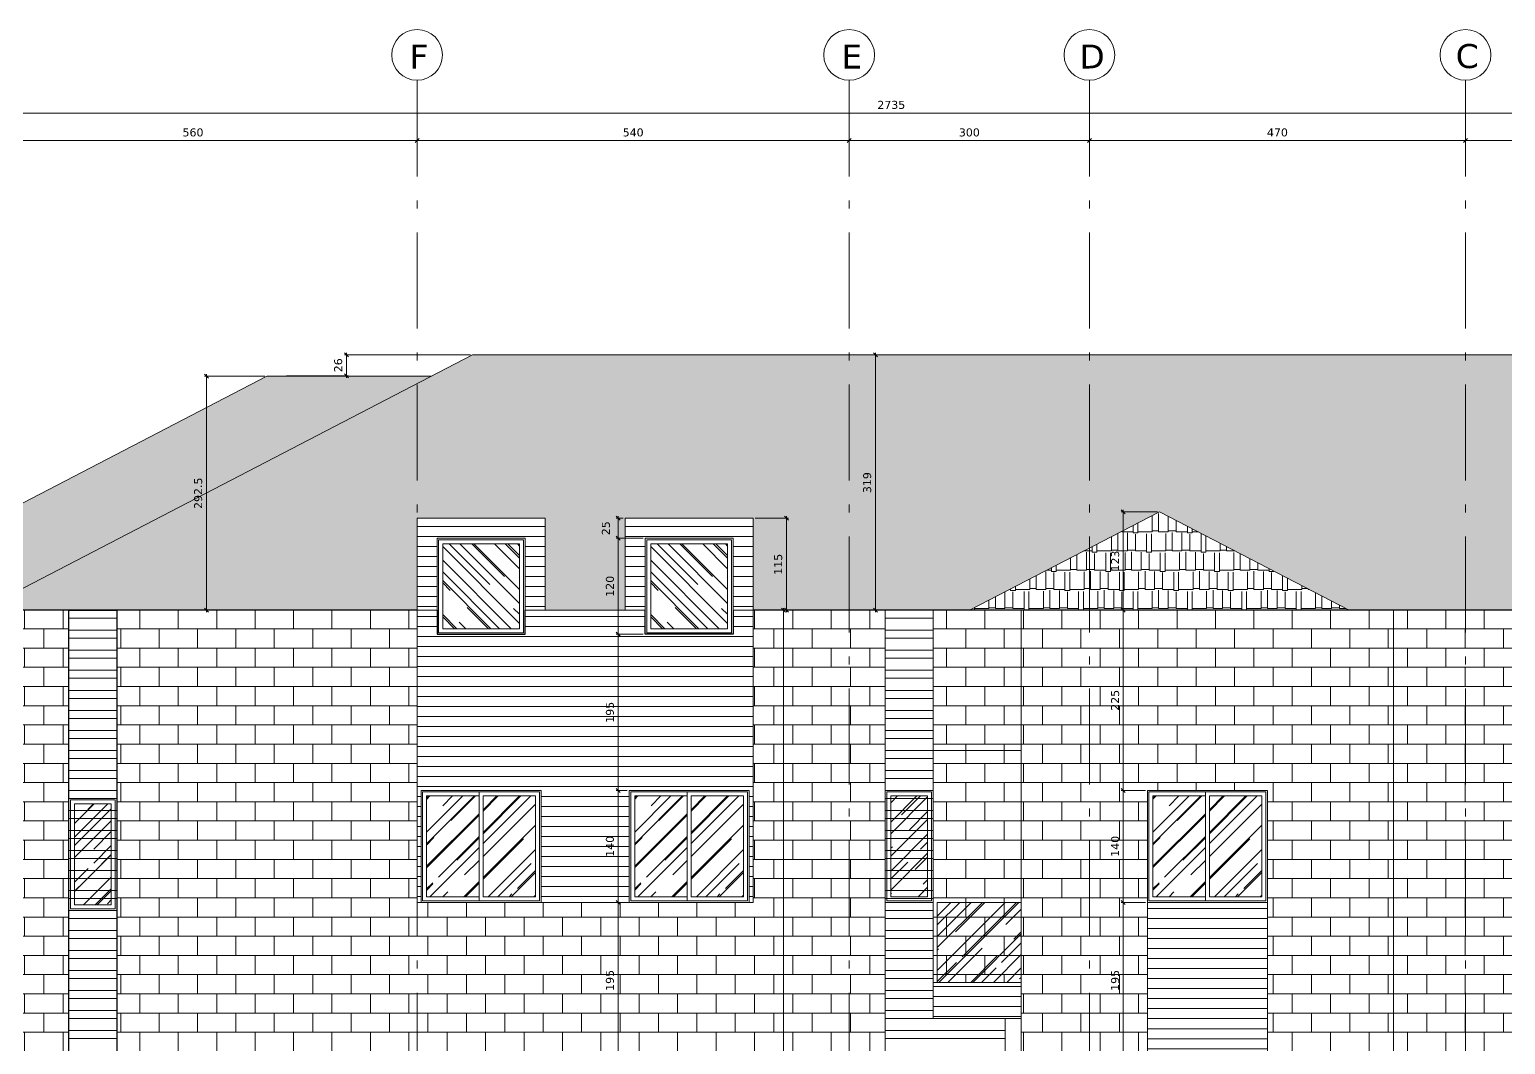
# Model space of a CAD drawing. Header units: inches. Extents: x -48 to 777, y -156 to 510.
# Drawn here: x 421.26 to 439.7, y 7.53 to 20.21 of the extents above; entities that cross this region are included whole.
import ezdxf

# ---------------------------------------------------------------- set-up
doc = ezdxf.new("R2010")
doc.units = ezdxf.units.IN
doc.header["$MEASUREMENT"] = 0
doc.linetypes.add('ACAD_ISO10W100', pattern=[18, 12, -3, 0, -3])
doc.layers.get('Defpoints').update_dxf_attribs({"lineweight": 5})
for name, color, linetype, lineweight in [('A-ANNOTATION', 34, 'Continuous', 5), ('A-AXIS ST', 251, 'ACAD_ISO10W100', 5), ('A-DIM', 9, 'Continuous', 5), ('A-WINDOWS', 4, 'Continuous', 20), ('C-STONE', 42, 'Continuous', 30), ('D-STONE', 52, 'Continuous', 20), ('D-WOOD', 32, 'Continuous', 20), ('H-GLASS', 111, 'Continuous', 5), ('H-WOOD', 26, 'Continuous', 5)]:
    doc.layers.add(name, color=color, linetype=linetype, lineweight=lineweight)
doc.layers.add('H-STONE', color=7, linetype='Continuous', lineweight=5, true_color=0xc8bd6a)
doc.layers.add('HH-DARK GREY', color=7, linetype='Continuous', lineweight=5, true_color=0x404040)
doc.styles.add('ROMAND', font='verdana.ttf')
doc.dimstyles.new('M-1.50', dxfattribs={"dimtxt": 0.1, "dimasz": 0.05, "dimexe": 0.025, "dimexo": 0.025, "dimgap": 0.05, "dimtad": 1, "dimlfac": 100, "dimrnd": 0.5, "dimzin": 9, "dimdsep": 46, "dimtxsty": 'ROMAND', "dimblk": 'OBLIQUE', "dimcen": 1, "dimdle": 0.025, "dimclrd": 256, "dimclre": 256, "dimclrt": 2, "dimadec": 0, "dimazin": 0, "dimtfac": 0.666667, "dimtmove": 2, "dimatfit": 3, "dimfxl": 0.04, "dimtolj": 1, "dimtzin": 5, "dimlwd": -1, "dimlwe": -1, "dimarcsym": 0})
pattern_1 = [(45, (-608.65046, 130.5771), (0.25455844, 0.67882251), [4.5, -0.6, 1.5, -0.3]), (45, (-608.4744, 130.9653), (-0.49426764, 0.07000357), [0.9, -0.099, 1.8, -0.225]), (45, (-608.7247, 130.86347), (0.960958116, 1.24521504), [2.4, -0.42, 1.2, -0.3])]
pattern_2 = [(45, (-606.05046, 130.5771), (0.25455844, 0.67882251), [4.5, -0.6, 1.5, -0.3]), (45, (-605.8744, 130.9653), (-0.49426764, 0.07000357), [0.9, -0.099, 1.8, -0.225]), (45, (-606.1247, 130.86347), (0.960958116, 1.24521504), [2.4, -0.42, 1.2, -0.3])]
pattern_3 = [(45, (-599.5746, 130.5771), (0.25455844, 0.67882251), [4.5, -0.6, 1.5, -0.3]), (45, (-599.39852, 130.9653), (-0.49426764, 0.07000357), [0.9, -0.099, 1.8, -0.225]), (45, (-599.64884, 130.86347), (0.960958116, 1.24521504), [2.4, -0.42, 1.2, -0.3])]
pattern_4 = [(0, (0, 96.73333), (0.51, 0.24), [0.12, -0.1, 0.14, -0.06, 0.18, -0.08]), (0, (0.12, 96.74333), (0.51, 0.24), [0.1, -0.38, 0.08, -0.12]), (0, (0.36, 96.71833), (0.51, 0.24), [0.06, -0.62]), (90, (0, 96.73333), (-0.17, 0.24), [0.23, -0.73]), (90, (0.12, 96.73333), (-0.17, 0.24), [0.225, -0.735]), (90, (0.22, 96.73333), (-0.17, 0.24), [0.21, -0.75]), (90, (0.36, 96.71833), (-0.17, 0.24), [0.23, -0.73]), (90, (0.42, 96.71833), (-0.17, 0.24), [0.23, -0.73]), (90, (0.6, 96.73333), (-0.17, 0.24), [0.22, -0.74])]

# ---------------------------------------------------------------- blocks, each defined once
blk = doc.blocks.new('_Oblique')
at = {"color": 0, "linetype": 'ByBlock', "lineweight": -2}
blk.add_line((-0.5, -0.5), (0.5, 0.5), dxfattribs=at)
blk = doc.blocks.new('*D697')
at = {"layer": 'A-DIM', "transparency": 16777216}
for p, q in [((426.771, 16.143), (425.196, 16.143)), ((425.221, 16.168), (425.221, 15.859)), ((424.471, 15.884), (425.246, 15.884))]:
    blk.add_line(p, q, dxfattribs=at)
at = {"layer": 'Defpoints', "color": 0, "transparency": 16777216}
for p in [(426.796, 16.143), (424.446, 15.884), (425.221, 15.884)]:
    blk.add_point(p, dxfattribs=at)
at = {"layer": 'A-DIM', "transparency": 16777216, "xscale": 0.05, "yscale": 0.05, "zscale": 0.05}
for p, rotation in [((425.221, 16.143), 90), ((425.221, 15.884), 270)]:
    blk.add_blockref('_Oblique', p, dxfattribs=dict(at, rotation=rotation))
at = {"layer": 'A-DIM', "color": 2, "transparency": 16777216, "insert": (425.119, 16.014), "char_height": 0.1, "attachment_point": 5, "rotation": 90, "style": 'ROMAND'}
blk.add_mtext('\\A1;26', dxfattribs=at)
blk = doc.blocks.new('*D705')
at = {"layer": 'A-DIM', "transparency": 16777216}
for p, q in [((424.203, 15.878), (423.446, 15.878)), ((423.471, 15.903), (423.471, 12.928)), ((424.033, 12.953), (423.446, 12.953))]:
    blk.add_line(p, q, dxfattribs=at)
at = {"layer": 'Defpoints', "color": 0, "transparency": 16777216}
for p in [(424.228, 15.878), (423.471, 12.953), (424.058, 12.953)]:
    blk.add_point(p, dxfattribs=at)
at = {"layer": 'A-DIM', "transparency": 16777216, "xscale": 0.05, "yscale": 0.05, "zscale": 0.05}
for p, rotation in [((423.471, 15.878), 90), ((423.471, 12.953), 270)]:
    blk.add_blockref('_Oblique', p, dxfattribs=dict(at, rotation=rotation))
at = {"layer": 'A-DIM', "color": 2, "transparency": 16777216, "insert": (423.369, 14.415), "char_height": 0.1, "attachment_point": 5, "rotation": 90, "style": 'ROMAND'}
blk.add_mtext('\\A1;292.5', dxfattribs=at)
blk = doc.blocks.new('*D706')
at = {"layer": 'A-DIM', "transparency": 16777216}
for p, q in [((431.236, 16.143), (431.856, 16.143)), ((431.831, 12.928), (431.831, 16.168)), ((431.236, 12.953), (431.856, 12.953))]:
    blk.add_line(p, q, dxfattribs=at)
at = {"layer": 'Defpoints', "color": 0, "transparency": 16777216}
for p in [(431.211, 16.143), (431.831, 16.143), (431.211, 12.953)]:
    blk.add_point(p, dxfattribs=at)
at = {"layer": 'A-DIM', "transparency": 16777216, "xscale": 0.05, "yscale": 0.05, "zscale": 0.05}
for p, rotation in [((431.831, 16.143), 90), ((431.831, 12.953), 270)]:
    blk.add_blockref('_Oblique', p, dxfattribs=dict(at, rotation=rotation))
at = {"layer": 'A-DIM', "color": 2, "transparency": 16777216, "insert": (431.729, 14.548), "char_height": 0.1, "attachment_point": 5, "rotation": 90, "style": 'ROMAND'}
blk.add_mtext('\\A1;319', dxfattribs=at)
blk = doc.blocks.new('*D707')
at = {"layer": 'A-DIM', "transparency": 16777216}
for p, q in [((430.329, 14.103), (430.744, 14.103)), ((430.719, 12.928), (430.719, 14.128)), ((430.329, 12.953), (430.744, 12.953))]:
    blk.add_line(p, q, dxfattribs=at)
at = {"layer": 'Defpoints', "color": 0, "transparency": 16777216}
for p in [(430.304, 14.103), (430.719, 14.103), (430.304, 12.953)]:
    blk.add_point(p, dxfattribs=at)
at = {"layer": 'A-DIM', "transparency": 16777216, "xscale": 0.05, "yscale": 0.05, "zscale": 0.05}
for p, rotation in [((430.719, 14.103), 90), ((430.719, 12.953), 270)]:
    blk.add_blockref('_Oblique', p, dxfattribs=dict(at, rotation=rotation))
at = {"layer": 'A-DIM', "color": 2, "transparency": 16777216, "insert": (430.617, 13.528), "char_height": 0.1, "attachment_point": 5, "rotation": 90, "style": 'ROMAND'}
blk.add_mtext('\\A1;115', dxfattribs=at)
blk = doc.blocks.new('*D708')
at = {"layer": 'A-DIM', "transparency": 16777216}
for p, q in [((430.329, 12.953), (430.708, 12.953)), ((430.683, 12.978), (430.683, 1.528)), ((430.279, 1.553), (430.708, 1.553))]:
    blk.add_line(p, q, dxfattribs=at)
at = {"layer": 'Defpoints', "color": 0, "transparency": 16777216}
for p in [(430.304, 12.953), (430.254, 1.553), (430.683, 1.553)]:
    blk.add_point(p, dxfattribs=at)
at = {"layer": 'A-DIM', "transparency": 16777216, "xscale": 0.05, "yscale": 0.05, "zscale": 0.05}
for p, rotation in [((430.683, 12.953), 90), ((430.683, 1.553), 270)]:
    blk.add_blockref('_Oblique', p, dxfattribs=dict(at, rotation=rotation))
at = {"layer": 'A-DIM', "color": 2, "transparency": 16777216, "insert": (430.581, 7.253), "char_height": 0.1, "attachment_point": 5, "rotation": 90, "style": 'ROMAND'}
blk.add_mtext('\\A1;1140', dxfattribs=at)
blk = doc.blocks.new('*D713')
at = {"layer": 'A-DIM', "transparency": 16777216}
for p, q in [((428.729, 9.303), (428.591, 9.303)), ((428.616, 7.327), (428.616, 9.328)), ((428.729, 7.352), (428.591, 7.352))]:
    blk.add_line(p, q, dxfattribs=at)
at = {"layer": 'Defpoints', "color": 0, "transparency": 16777216}
for p in [(428.616, 9.303), (428.754, 9.303), (428.754, 7.352)]:
    blk.add_point(p, dxfattribs=at)
at = {"layer": 'A-DIM', "transparency": 16777216, "xscale": 0.05, "yscale": 0.05, "zscale": 0.05}
for p, rotation in [((428.616, 9.303), 90), ((428.616, 7.352), 270)]:
    blk.add_blockref('_Oblique', p, dxfattribs=dict(at, rotation=rotation))
at = {"layer": 'A-DIM', "color": 2, "transparency": 16777216, "insert": (428.514, 8.328), "char_height": 0.1, "attachment_point": 5, "rotation": 90, "style": 'ROMAND'}
blk.add_mtext('\\A1;195', dxfattribs=at)
blk = doc.blocks.new('*D714')
at = {"layer": 'A-DIM', "transparency": 16777216}
for p, q in [((428.729, 10.702), (428.591, 10.702)), ((428.616, 9.278), (428.616, 10.727)), ((428.729, 9.303), (428.591, 9.303))]:
    blk.add_line(p, q, dxfattribs=at)
at = {"layer": 'Defpoints', "color": 0, "transparency": 16777216}
for p in [(428.616, 10.702), (428.754, 10.702), (428.754, 9.303)]:
    blk.add_point(p, dxfattribs=at)
at = {"layer": 'A-DIM', "transparency": 16777216, "xscale": 0.05, "yscale": 0.05, "zscale": 0.05}
for p, rotation in [((428.616, 10.702), 90), ((428.616, 9.303), 270)]:
    blk.add_blockref('_Oblique', p, dxfattribs=dict(at, rotation=rotation))
at = {"layer": 'A-DIM', "color": 2, "transparency": 16777216, "insert": (428.514, 10.003), "char_height": 0.1, "attachment_point": 5, "rotation": 90, "style": 'ROMAND'}
blk.add_mtext('\\A1;140', dxfattribs=at)
blk = doc.blocks.new('*D715')
at = {"layer": 'A-DIM', "transparency": 16777216}
for p, q in [((428.929, 12.653), (428.591, 12.653)), ((428.616, 10.677), (428.616, 12.678)), ((428.729, 10.702), (428.591, 10.702))]:
    blk.add_line(p, q, dxfattribs=at)
at = {"layer": 'Defpoints', "color": 0, "transparency": 16777216}
for p in [(428.616, 12.653), (428.954, 12.653), (428.754, 10.702)]:
    blk.add_point(p, dxfattribs=at)
at = {"layer": 'A-DIM', "transparency": 16777216, "xscale": 0.05, "yscale": 0.05, "zscale": 0.05}
for p, rotation in [((428.616, 12.653), 90), ((428.616, 10.702), 270)]:
    blk.add_blockref('_Oblique', p, dxfattribs=dict(at, rotation=rotation))
at = {"layer": 'A-DIM', "color": 2, "transparency": 16777216, "insert": (428.514, 11.678), "char_height": 0.1, "attachment_point": 5, "rotation": 90, "style": 'ROMAND'}
blk.add_mtext('\\A1;195', dxfattribs=at)
blk = doc.blocks.new('*D716')
at = {"layer": 'A-DIM', "transparency": 16777216}
for p, q in [((428.929, 13.853), (428.591, 13.853)), ((428.616, 12.628), (428.616, 13.878)), ((428.929, 12.653), (428.591, 12.653))]:
    blk.add_line(p, q, dxfattribs=at)
at = {"layer": 'Defpoints', "color": 0, "transparency": 16777216}
for p in [(428.616, 13.853), (428.954, 13.853), (428.954, 12.653)]:
    blk.add_point(p, dxfattribs=at)
at = {"layer": 'A-DIM', "transparency": 16777216, "xscale": 0.05, "yscale": 0.05, "zscale": 0.05}
for p, rotation in [((428.616, 13.853), 90), ((428.616, 12.653), 270)]:
    blk.add_blockref('_Oblique', p, dxfattribs=dict(at, rotation=rotation))
at = {"layer": 'A-DIM', "color": 2, "transparency": 16777216, "insert": (428.514, 13.253), "char_height": 0.1, "attachment_point": 5, "rotation": 90, "style": 'ROMAND'}
blk.add_mtext('\\A1;120', dxfattribs=at)
blk = doc.blocks.new('*D717')
at = {"layer": 'A-DIM', "transparency": 16777216}
for p, q in [((428.679, 14.103), (428.591, 14.103)), ((428.616, 13.828), (428.616, 14.128)), ((428.929, 13.853), (428.591, 13.853))]:
    blk.add_line(p, q, dxfattribs=at)
at = {"layer": 'Defpoints', "color": 0, "transparency": 16777216}
for p in [(428.616, 14.103), (428.704, 14.103), (428.954, 13.853)]:
    blk.add_point(p, dxfattribs=at)
at = {"layer": 'A-DIM', "transparency": 16777216, "xscale": 0.05, "yscale": 0.05, "zscale": 0.05}
for p, rotation in [((428.616, 14.103), 90), ((428.616, 13.853), 270)]:
    blk.add_blockref('_Oblique', p, dxfattribs=dict(at, rotation=rotation))
at = {"layer": 'A-DIM', "color": 2, "transparency": 16777216, "insert": (428.464, 13.978), "char_height": 0.1, "attachment_point": 5, "rotation": 90, "style": 'ROMAND'}
blk.add_mtext('\\A1;25', dxfattribs=at)
blk = doc.blocks.new('*D718')
at = {"layer": 'A-DIM', "transparency": 16777216}
for p, q in [((434.929, 14.208), (434.929, 12.928)), ((435.355, 14.183), (434.904, 14.183)), ((435.112, 12.953), (434.904, 12.953))]:
    blk.add_line(p, q, dxfattribs=at)
at = {"layer": 'Defpoints', "color": 0, "transparency": 16777216}
for p in [(435.38, 14.183), (434.929, 12.953), (435.137, 12.953)]:
    blk.add_point(p, dxfattribs=at)
at = {"layer": 'A-DIM', "transparency": 16777216, "xscale": 0.05, "yscale": 0.05, "zscale": 0.05}
for p, rotation in [((434.929, 14.183), 90), ((434.929, 12.953), 270)]:
    blk.add_blockref('_Oblique', p, dxfattribs=dict(at, rotation=rotation))
at = {"layer": 'A-DIM', "color": 2, "transparency": 16777216, "insert": (434.827, 13.568), "char_height": 0.1, "attachment_point": 5, "rotation": 90, "style": 'ROMAND'}
blk.add_mtext('\\A1;123', dxfattribs=at)
blk = doc.blocks.new('*D719')
at = {"layer": 'A-DIM', "transparency": 16777216}
for p, q in [((435.112, 12.953), (434.904, 12.953)), ((434.929, 12.978), (434.929, 10.677)), ((435.205, 10.702), (434.904, 10.702))]:
    blk.add_line(p, q, dxfattribs=at)
at = {"layer": 'Defpoints', "color": 0, "transparency": 16777216}
for p in [(435.137, 12.953), (434.929, 10.702), (435.23, 10.702)]:
    blk.add_point(p, dxfattribs=at)
at = {"layer": 'A-DIM', "transparency": 16777216, "xscale": 0.05, "yscale": 0.05, "zscale": 0.05}
for p, rotation in [((434.929, 12.953), 90), ((434.929, 10.702), 270)]:
    blk.add_blockref('_Oblique', p, dxfattribs=dict(at, rotation=rotation))
at = {"layer": 'A-DIM', "color": 2, "transparency": 16777216, "insert": (434.827, 11.828), "char_height": 0.1, "attachment_point": 5, "rotation": 90, "style": 'ROMAND'}
blk.add_mtext('\\A1;225', dxfattribs=at)
blk = doc.blocks.new('*D720')
at = {"layer": 'A-DIM', "transparency": 16777216}
for p, q in [((435.205, 10.702), (434.904, 10.702)), ((434.929, 10.727), (434.929, 9.278)), ((435.205, 9.303), (434.904, 9.303))]:
    blk.add_line(p, q, dxfattribs=at)
at = {"layer": 'Defpoints', "color": 0, "transparency": 16777216}
for p in [(435.23, 10.702), (434.929, 9.303), (435.23, 9.303)]:
    blk.add_point(p, dxfattribs=at)
at = {"layer": 'A-DIM', "transparency": 16777216, "xscale": 0.05, "yscale": 0.05, "zscale": 0.05}
for p, rotation in [((434.929, 10.702), 90), ((434.929, 9.303), 270)]:
    blk.add_blockref('_Oblique', p, dxfattribs=dict(at, rotation=rotation))
at = {"layer": 'A-DIM', "color": 2, "transparency": 16777216, "insert": (434.827, 10.003), "char_height": 0.1, "attachment_point": 5, "rotation": 90, "style": 'ROMAND'}
blk.add_mtext('\\A1;140', dxfattribs=at)
blk = doc.blocks.new('*D721')
at = {"layer": 'A-DIM', "transparency": 16777216}
for p, q in [((435.205, 9.303), (434.904, 9.303)), ((434.929, 9.328), (434.929, 7.327)), ((435.205, 7.352), (434.904, 7.352))]:
    blk.add_line(p, q, dxfattribs=at)
at = {"layer": 'Defpoints', "color": 0, "transparency": 16777216}
for p in [(435.23, 9.303), (434.929, 7.352), (435.23, 7.352)]:
    blk.add_point(p, dxfattribs=at)
at = {"layer": 'A-DIM', "transparency": 16777216, "xscale": 0.05, "yscale": 0.05, "zscale": 0.05}
for p, rotation in [((434.929, 9.303), 90), ((434.929, 7.352), 270)]:
    blk.add_blockref('_Oblique', p, dxfattribs=dict(at, rotation=rotation))
at = {"layer": 'A-DIM', "color": 2, "transparency": 16777216, "insert": (434.827, 8.328), "char_height": 0.1, "attachment_point": 5, "rotation": 90, "style": 'ROMAND'}
blk.add_mtext('\\A1;195', dxfattribs=at)
blk = doc.blocks.new('*D833')
at = {"layer": 'A-DIM', "transparency": 16777216}
for p, q in [((434.53, 18.821), (431.479, 18.821)), ((431.504, 18.441), (431.504, 18.846)), ((434.505, 18.441), (434.505, 18.846))]:
    blk.add_line(p, q, dxfattribs=at)
at = {"layer": 'Defpoints', "color": 0, "transparency": 16777216}
for p in [(431.504, 18.821), (431.504, 18.416), (434.505, 18.416)]:
    blk.add_point(p, dxfattribs=at)
at = {"layer": 'A-DIM', "transparency": 16777216, "xscale": 0.05, "yscale": 0.05, "zscale": 0.05, "rotation": 180}
blk.add_blockref('_Oblique', (431.504, 18.821), dxfattribs=at)
at = {"layer": 'A-DIM', "transparency": 16777216, "xscale": 0.05, "yscale": 0.05, "zscale": 0.05}
blk.add_blockref('_Oblique', (434.505, 18.821), dxfattribs=at)
at = {"layer": 'A-DIM', "color": 2, "transparency": 16777216, "insert": (433.005, 18.923), "char_height": 0.1, "attachment_point": 5, "style": 'ROMAND'}
blk.add_mtext('\\A1;300', dxfattribs=at)
blk = doc.blocks.new('*D835')
at = {"layer": 'A-DIM', "transparency": 16777216}
for p, q in [((418.354, 17.888), (418.354, 19.19)), ((445.705, 18.597), (445.705, 19.19)), ((418.329, 19.165), (445.73, 19.165))]:
    blk.add_line(p, q, dxfattribs=at)
at = {"layer": 'Defpoints', "color": 0, "transparency": 16777216}
for p in [(445.705, 19.165), (445.705, 18.572), (418.354, 17.863)]:
    blk.add_point(p, dxfattribs=at)
at = {"layer": 'A-DIM', "transparency": 16777216, "xscale": 0.05, "yscale": 0.05, "zscale": 0.05, "rotation": 180}
blk.add_blockref('_Oblique', (418.354, 19.165), dxfattribs=at)
at = {"layer": 'A-DIM', "transparency": 16777216, "xscale": 0.05, "yscale": 0.05, "zscale": 0.05}
blk.add_blockref('_Oblique', (445.705, 19.165), dxfattribs=at)
at = {"layer": 'A-DIM', "color": 2, "transparency": 16777216, "insert": (432.03, 19.267), "char_height": 0.1, "attachment_point": 5, "style": 'ROMAND'}
blk.add_mtext('\\A1;2735', dxfattribs=at)
blk = doc.blocks.new('*D831')
at = {"layer": 'A-DIM', "transparency": 16777216}
for p, q in [((442.63, 18.821), (439.18, 18.821)), ((439.205, 18.647), (439.205, 18.846)), ((442.605, 18.749), (442.605, 18.846))]:
    blk.add_line(p, q, dxfattribs=at)
at = {"layer": 'Defpoints', "color": 0, "transparency": 16777216}
for p in [(439.205, 18.821), (442.605, 18.724), (439.205, 18.622)]:
    blk.add_point(p, dxfattribs=at)
at = {"layer": 'A-DIM', "transparency": 16777216, "xscale": 0.05, "yscale": 0.05, "zscale": 0.05, "rotation": 180}
blk.add_blockref('_Oblique', (439.205, 18.821), dxfattribs=at)
at = {"layer": 'A-DIM', "transparency": 16777216, "xscale": 0.05, "yscale": 0.05, "zscale": 0.05}
blk.add_blockref('_Oblique', (442.605, 18.821), dxfattribs=at)
at = {"layer": 'A-DIM', "color": 2, "transparency": 16777216, "insert": (440.905, 18.923), "char_height": 0.1, "attachment_point": 5, "style": 'ROMAND'}
blk.add_mtext('\\A1;340', dxfattribs=at)
blk = doc.blocks.new('*D832')
at = {"layer": 'A-DIM', "transparency": 16777216}
for p, q in [((439.23, 18.821), (434.48, 18.821)), ((434.505, 18.441), (434.505, 18.846)), ((439.205, 18.647), (439.205, 18.846))]:
    blk.add_line(p, q, dxfattribs=at)
at = {"layer": 'Defpoints', "color": 0, "transparency": 16777216}
for p in [(434.505, 18.821), (439.205, 18.622), (434.505, 18.416)]:
    blk.add_point(p, dxfattribs=at)
at = {"layer": 'A-DIM', "transparency": 16777216, "xscale": 0.05, "yscale": 0.05, "zscale": 0.05, "rotation": 180}
blk.add_blockref('_Oblique', (434.505, 18.821), dxfattribs=at)
at = {"layer": 'A-DIM', "transparency": 16777216, "xscale": 0.05, "yscale": 0.05, "zscale": 0.05}
blk.add_blockref('_Oblique', (439.205, 18.821), dxfattribs=at)
at = {"layer": 'A-DIM', "color": 2, "transparency": 16777216, "insert": (436.855, 18.923), "char_height": 0.1, "attachment_point": 5, "style": 'ROMAND'}
blk.add_mtext('\\A1;470', dxfattribs=at)
blk = doc.blocks.new('*D834')
at = {"layer": 'A-DIM', "transparency": 16777216}
for p, q in [((431.529, 18.821), (426.079, 18.821)), ((426.104, 18.441), (426.104, 18.846)), ((431.504, 18.441), (431.504, 18.846))]:
    blk.add_line(p, q, dxfattribs=at)
at = {"layer": 'Defpoints', "color": 0, "transparency": 16777216}
for p in [(426.104, 18.821), (426.104, 18.416), (431.504, 18.416)]:
    blk.add_point(p, dxfattribs=at)
at = {"layer": 'A-DIM', "transparency": 16777216, "xscale": 0.05, "yscale": 0.05, "zscale": 0.05, "rotation": 180}
blk.add_blockref('_Oblique', (426.104, 18.821), dxfattribs=at)
at = {"layer": 'A-DIM', "transparency": 16777216, "xscale": 0.05, "yscale": 0.05, "zscale": 0.05}
blk.add_blockref('_Oblique', (431.504, 18.821), dxfattribs=at)
at = {"layer": 'A-DIM', "color": 2, "transparency": 16777216, "insert": (428.804, 18.923), "char_height": 0.1, "attachment_point": 5, "style": 'ROMAND'}
blk.add_mtext('\\A1;540', dxfattribs=at)
blk = doc.blocks.new('*D836')
at = {"layer": 'A-DIM', "transparency": 16777216}
for p, q in [((426.129, 18.821), (420.479, 18.821)), ((420.504, 18.441), (420.504, 18.846)), ((426.104, 18.441), (426.104, 18.846))]:
    blk.add_line(p, q, dxfattribs=at)
at = {"layer": 'Defpoints', "color": 0, "transparency": 16777216}
for p in [(420.504, 18.821), (420.504, 18.416), (426.104, 18.416)]:
    blk.add_point(p, dxfattribs=at)
at = {"layer": 'A-DIM', "transparency": 16777216, "xscale": 0.05, "yscale": 0.05, "zscale": 0.05, "rotation": 180}
blk.add_blockref('_Oblique', (420.504, 18.821), dxfattribs=at)
at = {"layer": 'A-DIM', "transparency": 16777216, "xscale": 0.05, "yscale": 0.05, "zscale": 0.05}
blk.add_blockref('_Oblique', (426.104, 18.821), dxfattribs=at)
at = {"layer": 'A-DIM', "color": 2, "transparency": 16777216, "insert": (423.304, 18.923), "char_height": 0.1, "attachment_point": 5, "style": 'ROMAND'}
blk.add_mtext('\\A1;560', dxfattribs=at)

msp = doc.modelspace()

# ---------------------------------------------------------------- hatches: boundary and pattern name
at = {"layer": 'H-GLASS'}
h = msp.add_hatch(dxfattribs=at)
h.set_pattern_fill('AR-RROOF', color=256, scale=0.3, angle=135)
h.set_pattern_definition([(135, (60.87898, -9e-14), (-0.6788225, 0.25455844), [4.5, -0.6, 1.5, -0.3]), (135, (60.4908, 0.17607), (-0.07000357, -0.49426764), [0.9, -0.099, 1.8, -0.225]), (135, (60.5926, -0.07425), (-1.24521504, 0.96095812), [2.4, -0.42, 1.2, -0.3])])
h.paths.add_polyline_path([(426.42382, 13.78252), (426.42382, 12.72252), (427.38383, 12.72252), (427.38383, 13.78252)])
h = msp.add_hatch(dxfattribs=at)
h.set_pattern_fill('AR-RROOF', color=256, scale=0.3, angle=135)
h.set_pattern_definition([(135, (63.47898, -9e-14), (-0.6788225, 0.25455844), [4.5, -0.6, 1.5, -0.3]), (135, (63.0908, 0.17607), (-0.07000357, -0.49426764), [0.9, -0.099, 1.8, -0.225]), (135, (63.1926, -0.07425), (-1.24521504, 0.96095812), [2.4, -0.42, 1.2, -0.3])])
h.paths.add_polyline_path([(429.02382, 13.78252), (429.02382, 12.72252), (429.98383, 12.72252), (429.98383, 13.78252)])
h = msp.add_hatch(dxfattribs=at)
h.set_pattern_fill('AR-RROOF', color=256, scale=0.3, angle=45)
h.paths.add_polyline_path([(421.82382, 9.27252), (422.28299, 9.27252), (422.28299, 10.53252), (421.82382, 10.53252)])
h = msp.add_hatch(dxfattribs=at)
h.set_pattern_fill('AR-RROOF', color=256, scale=0.3, angle=45)
h.set_pattern_definition(pattern_1)
h.paths.add_polyline_path([(426.87882, 9.37252), (426.87882, 10.63249), (426.22388, 10.63249), (426.22388, 9.37252)])
h = msp.add_hatch(dxfattribs=at)
h.set_pattern_fill('AR-RROOF', color=256, scale=0.3, angle=45)
h.set_pattern_definition(pattern_1)
h.paths.add_polyline_path([(427.58377, 10.63249), (426.92882, 10.63249), (426.92882, 9.37252), (427.58377, 9.37252)])
h = msp.add_hatch(dxfattribs=at)
h.set_pattern_fill('AR-RROOF', color=256, scale=0.3, angle=45)
h.set_pattern_definition(pattern_2)
h.paths.add_polyline_path([(429.47882, 9.37252), (429.47882, 10.63249), (428.82388, 10.63249), (428.82388, 9.37252)])
h = msp.add_hatch(dxfattribs=at)
h.set_pattern_fill('AR-RROOF', color=256, scale=0.3, angle=45)
h.set_pattern_definition(pattern_2)
h.paths.add_polyline_path([(430.18377, 10.63249), (429.52882, 10.63249), (429.52882, 9.37252), (430.18377, 9.37252)])
h = msp.add_hatch(dxfattribs=at)
h.set_pattern_fill('AR-RROOF', color=256, scale=0.3, angle=45)
h.paths.add_polyline_path([(432.02382, 10.63249), (432.48299, 10.63249), (432.48299, 9.37249), (432.02382, 9.37249)])
h = msp.add_hatch(dxfattribs=at)
h.set_pattern_fill('AR-RROOF', color=256, scale=0.3, angle=45)
h.set_pattern_definition(pattern_3)
h.paths.add_polyline_path([(435.95469, 9.37252), (435.95469, 10.63249), (435.29974, 10.63249), (435.29974, 9.37252)])
h = msp.add_hatch(dxfattribs=at)
h.set_pattern_fill('AR-RROOF', color=256, scale=0.3, angle=45)
h.set_pattern_definition(pattern_3)
h.paths.add_polyline_path([(436.65963, 10.63249), (436.00469, 10.63249), (436.00469, 9.37252), (436.65963, 9.37252)])
h = msp.add_hatch(dxfattribs=at)
h.set_pattern_fill('AR-RROOF', color=256, scale=0.3, angle=45)
h.set_pattern_definition([(45, (338.22055, 179.4893), (0.25455844, 0.6788225), [4.5, -0.6, 1.5, -0.3]), (45, (338.39662, 179.8775), (-0.4942676, 0.0700036), [0.9, -0.099, 1.8, -0.225]), (45, (338.1463, 179.7757), (0.96095812, 1.24521504), [2.4, -0.42, 1.2, -0.3])])
h.paths.add_polyline_path([(432.60382, 9.30249), (432.60382, 8.30252), (433.65382, 8.30252), (433.65382, 9.30249)])
at = {"layer": 'H-STONE'}
h = msp.add_hatch(dxfattribs=at)
h.set_pattern_fill('AR-B816', color=256, scale=0.03)
h.paths.add_polyline_path([(421.15299, 5.95252), (421.75382, 5.95252), (421.75382, 12.95252), (421.15299, 12.95252)])
h = msp.add_hatch(dxfattribs=at)
h.set_pattern_fill('AR-B816', color=256, scale=0.03)
h.paths.add_polyline_path([(431.95382, 12.95252), (430.30383, 12.95252), (430.30383, 9.30252), (427.65382, 9.30252), (427.65382, 9.30249), (426.15382, 9.30249), (426.10382, 9.30252), (426.10382, 12.95252), (422.35299, 12.95252), (422.35299, 5.95249), (426.15382, 5.95249), (426.15382, 7.35249), (427.65377, 7.35249), (427.65382, 7.35249), (427.65382, 5.95249), (428.75388, 5.95249), (428.75388, 7.35249), (430.25377, 7.35249), (430.25377, 5.95252), (430.25377, 1.55252), (433.65382, 1.55252), (433.65382, 4.50252), (431.95382, 4.50252), (431.95382, 5.95252), (431.95357, 7.35249)])
h.paths.add_polyline_path([(431.95382, 4.00252), (432.55299, 4.00252), (432.55299, 2.60252), (431.95382, 2.60252)], flags=16)
h.paths.add_polyline_path([(431.97382, 3.98252), (432.53299, 3.98252), (432.53299, 2.62252), (431.97382, 2.62252)], flags=0)
h.paths.add_polyline_path([(432.02382, 3.93252), (432.48299, 3.93252), (432.48299, 2.67252), (432.02382, 2.67252)], flags=0)
h = msp.add_hatch(dxfattribs=at)
h.set_pattern_fill('AR-B816', color=256, scale=0.03)
h.paths.add_polyline_path([(433.65382, 12.95252), (432.55299, 12.95252), (432.55299, 11.20253), (433.65382, 11.20253)], flags=17)
h = msp.add_hatch(dxfattribs=at)
h.set_pattern_fill('AR-B816', color=256, scale=0.03)
h.paths.add_polyline_path([(438.30555, 12.95252), (433.65382, 12.95252), (433.65382, 1.55252), (438.30555, 1.55252)])
h.paths.add_polyline_path([(436.72963, 10.70249), (436.72963, 9.30252), (436.72963, 7.35249), (436.72963, 5.95252), (436.72963, 4.00252), (436.72963, 2.60254), (435.22974, 2.60254), (435.22974, 4.00252), (435.22974, 5.95252), (435.22974, 7.35249), (435.22974, 9.30249), (435.22974, 10.70249)], flags=16)
h.paths.add_polyline_path([(436.70963, 10.68249), (436.70963, 9.32252), (435.95469, 9.32252), (435.24974, 9.32252), (435.24974, 10.68249), (435.95469, 10.68249)], flags=0)
h.paths.add_polyline_path([(436.70963, 10.68249), (436.70963, 9.32252), (435.24974, 9.32252), (435.24974, 10.68249)], flags=0)
h.paths.add_polyline_path([(436.65963, 10.63249), (436.65963, 9.37252), (436.00469, 9.37252), (436.00469, 10.63249)], flags=0)
h.paths.add_polyline_path([(436.70963, 7.33249), (436.70963, 5.97252), (435.95469, 5.97252), (435.24974, 5.97252), (435.24974, 7.33249), (435.95469, 7.33249)], flags=0)
h.paths.add_polyline_path([(436.70963, 7.33249), (436.70963, 5.97252), (435.24974, 5.97252), (435.24974, 7.33249)], flags=0)
h.paths.add_polyline_path([(436.65963, 7.28249), (436.65963, 6.02252), (436.00469, 6.02252), (436.00469, 7.28249)], flags=0)
h.paths.add_polyline_path([(436.70963, 3.98252), (436.70963, 2.62254), (435.95469, 2.62254), (435.24974, 2.62254), (435.24974, 3.98252), (435.95469, 3.98252)], flags=0)
h.paths.add_polyline_path([(436.70963, 3.98252), (436.70963, 2.62254), (435.24974, 2.62254), (435.24974, 3.98252)], flags=0)
h.paths.add_polyline_path([(436.65963, 3.93252), (436.65963, 2.67254), (436.00469, 2.67254), (436.00469, 3.93252)], flags=0)
h = msp.add_hatch(dxfattribs=at)
h.set_pattern_fill('AR-B816', color=256, scale=0.03)
h.paths.add_polyline_path([(443.9055, 7.85252), (443.80555, 7.85252), (443.80555, 7.85205), (439.98047, 7.85205), (439.98047, 7.95205), (439.98047, 12.95252), (438.30555, 12.95252), (438.30555, 1.55252), (445.40539, 1.55252), (445.40539, 1.60252), (443.9055, 1.60252), (443.9055, 4.00252), (445.40539, 4.00252), (445.40539, 5.03252), (445.40539, 5.05252), (443.9055, 5.05252)])
h.paths.add_polyline_path([(442.33047, 4.00252), (442.33047, 1.60254), (439.98047, 1.60254), (439.98047, 4.00252)], flags=16)
h.paths.add_polyline_path([(442.31047, 3.98252), (442.31047, 1.62254), (441.13047, 1.62254), (440.00047, 1.62254), (440.00047, 3.98252), (441.13047, 3.98252)], flags=0)
h.paths.add_polyline_path([(442.31047, 3.98252), (442.31047, 1.62254), (440.00047, 1.62254), (440.00047, 3.98252)], flags=0)
h.paths.add_polyline_path([(442.26047, 3.93252), (442.26047, 1.67254), (441.18047, 1.67254), (441.18047, 3.93252)], flags=0)
h = msp.add_hatch(dxfattribs=at)
h.set_pattern_fill('AR-B816', color=256, scale=0.03)
h.paths.add_polyline_path([(432.55299, 11.20253), (433.65382, 11.20253), (433.65382, 8.30252), (432.55299, 8.30252)])
at = {"layer": 'H-WOOD'}
h = msp.add_hatch(dxfattribs=at)
h.set_pattern_fill('ANSI31', color=256, angle=135)
h.set_pattern_definition([(180, (60.87898, -9e-14), (-1e-17, -0.125), [])])
h.paths.add_polyline_path([(426.10382, 14.10252), (426.10382, 12.95252), (426.35382, 12.95252), (426.35382, 13.85252), (427.45383, 13.85252), (427.45383, 12.95252), (427.70383, 12.95252), (427.70383, 14.10252)])
h = msp.add_hatch(dxfattribs=at)
h.set_pattern_fill('ANSI31', color=256, angle=135)
h.set_pattern_definition([(180, (63.47898, -9e-14), (-1e-17, -0.125), [])])
h.paths.add_polyline_path([(428.70382, 14.10252), (428.70382, 12.95252), (428.95382, 12.95252), (428.95382, 13.85252), (430.05383, 13.85252), (430.05383, 12.95252), (430.30383, 12.95252), (430.30383, 14.10252)])
h = msp.add_hatch(dxfattribs=at)
h.set_pattern_fill('ANSI31', color=256, angle=135)
h.paths.add_polyline_path([(430.30383, 12.95252), (430.05383, 12.95252), (430.05383, 12.65252), (428.95382, 12.65252), (428.95382, 12.95252), (427.45383, 12.95252), (427.45383, 12.65252), (426.35382, 12.65252), (426.35382, 12.95252), (426.10382, 12.95252), (426.10382, 9.30252), (426.15382, 9.30252), (426.15382, 10.70249), (427.65377, 10.70249), (427.65382, 10.70249), (427.65382, 9.30252), (428.75388, 9.30252), (428.75388, 10.70249), (430.25377, 10.70249), (430.25377, 9.30252), (430.30383, 9.30252)])
h = msp.add_hatch(dxfattribs=at)
h.set_pattern_fill('ANSI31', color=256, angle=135)
h.set_pattern_definition([(180, (0, 3.34998), (-1e-17, -0.125), [])])
h.paths.add_polyline_path([(435.22974, 9.30249), (436.72963, 9.30249), (436.72963, 7.35249), (435.22974, 7.35249)])
h = msp.add_hatch(dxfattribs=at)
h.set_pattern_fill('ANSI31', color=256, angle=135)
h.paths.add_polyline_path([(433.65382, 8.30252), (432.55382, 8.30252), (432.55382, 7.85252), (433.45346, 7.85252), (433.65382, 7.85252)])
at = {"layer": 'HH-DARK GREY'}
h = msp.add_hatch(dxfattribs=at)
h.set_pattern_fill('AR-RSHKE', color=256, scale=0.02)
h.set_pattern_definition(pattern_4)
h.paths.add_polyline_path([(440.60547, 14.10252), (441.70547, 14.10252), (441.70547, 12.95205), (442.33047, 12.95205), (443.80555, 12.95252), (443.94888, 12.95252), (445.06783, 13.53306), (440.03774, 16.14281), (426.79573, 16.14281), (426.28531, 15.87799), (424.22813, 15.87799), (418.5895, 12.95252), (419.10382, 12.95252), (420.20382, 12.95252), (426.10382, 12.95252), (426.10382, 14.10252), (427.70383, 14.10252), (427.70383, 12.95252), (428.70382, 12.95252), (428.70382, 14.10252), (430.30383, 14.10252), (430.30383, 12.95252), (433.00754, 12.95252), (435.37969, 14.18326), (437.75184, 12.95252), (440.60547, 12.95252)])
h = msp.add_hatch(dxfattribs=at)
h.set_pattern_fill('AR-RSHKE', color=256, scale=0.02)
h.set_pattern_definition(pattern_4)
h.paths.add_polyline_path([(435.37969, 14.18326), (433.00754, 12.95252), (437.75184, 12.95252)], flags=17)

# ---------------------------------------------------------------- linework, layer by layer
at = {"layer": 'A-ANNOTATION', "linetype": 'Continuous'}
for centre in [(426.10382, 19.89209), (431.50382, 19.89209), (434.50539, 19.89209), (439.20539, 19.89209)]:
    msp.add_circle(centre, 0.31723, dxfattribs=at)
at = {"layer": 'A-AXIS ST', "ltscale": 0.1}
for p, q in [((426.10382, 19.57485), (426.10382, -6.24262)), ((431.50382, 19.57485), (431.50382, -6.24262)), ((434.50539, 19.57485), (434.50539, -6.24262)), ((439.20539, 19.57485), (439.20539, -6.24262))]:
    msp.add_line(p, q, dxfattribs=at)
at = {"layer": 'A-DIM'}
msp.add_lwpolyline([(426.15382, 10.70249), (427.65382, 10.70249), (427.65382, 9.30249), (426.15382, 9.30249)], close=True, dxfattribs=at)
at = {"layer": 'A-WINDOWS'}
for q in [(432.60382, 8.30252), (433.65382, 9.30249)]:
    msp.add_line((432.60382, 9.30249), q, dxfattribs=at)
for points in [[(427.43383, 13.83252), (427.43383, 12.67252), (426.37382, 12.67252), (426.37382, 13.83252), (427.43383, 13.83252)], [(427.38383, 13.78252), (427.38383, 12.72252), (426.42382, 12.72252), (426.42382, 13.78252), (427.38383, 13.78252)], [(430.03383, 13.83252), (430.03383, 12.67252), (428.97382, 12.67252), (428.97382, 13.83252), (430.03383, 13.83252)], [(429.98383, 13.78252), (429.98383, 12.72252), (429.02382, 12.72252), (429.02382, 13.78252), (429.98383, 13.78252)]]:
    msp.add_lwpolyline(points, dxfattribs=at)
for points in [[(421.77382, 10.58252), (422.33299, 10.58252), (422.33299, 9.22252), (421.77382, 9.22252)], [(421.82382, 10.53252), (422.28299, 10.53252), (422.28299, 9.27252), (421.82382, 9.27252)], [(426.17388, 10.68249), (427.63377, 10.68249), (427.63377, 9.32252), (426.17388, 9.32252)], [(426.22388, 10.63249), (426.87882, 10.63249), (426.87882, 10.68249), (426.17388, 10.68249), (426.17388, 9.32252), (426.87882, 9.32252), (426.87882, 9.37252), (426.22388, 9.37252)], [(427.63377, 9.32252), (426.87882, 9.32252), (426.87882, 10.68249), (427.63377, 10.68249)], [(427.58377, 9.37252), (426.92882, 9.37252), (426.92882, 10.63249), (427.58377, 10.63249)], [(428.77388, 10.68249), (430.23377, 10.68249), (430.23377, 9.32252), (428.77388, 9.32252)], [(428.82388, 10.63249), (429.47882, 10.63249), (429.47882, 10.68249), (428.77388, 10.68249), (428.77388, 9.32252), (429.47882, 9.32252), (429.47882, 9.37252), (428.82388, 9.37252)], [(430.23377, 9.32252), (429.47882, 9.32252), (429.47882, 10.68249), (430.23377, 10.68249)], [(430.18377, 9.37252), (429.52882, 9.37252), (429.52882, 10.63249), (430.18377, 10.63249)], [(431.97382, 10.68249), (432.53299, 10.68249), (432.53299, 9.32249), (431.97382, 9.32249)], [(432.02382, 10.63249), (432.48299, 10.63249), (432.48299, 9.37249), (432.02382, 9.37249)], [(435.24974, 10.68249), (436.70963, 10.68249), (436.70963, 9.32252), (435.24974, 9.32252)], [(435.29974, 10.63249), (435.95469, 10.63249), (435.95469, 10.68249), (435.24974, 10.68249), (435.24974, 9.32252), (435.95469, 9.32252), (435.95469, 9.37252), (435.29974, 9.37252)], [(436.70963, 9.32252), (435.95469, 9.32252), (435.95469, 10.68249), (436.70963, 10.68249)], [(436.65963, 9.37252), (436.00469, 9.37252), (436.00469, 10.63249), (436.65963, 10.63249)]]:
    msp.add_lwpolyline(points, close=True, dxfattribs=at)
at = {"layer": 'C-STONE'}
for points in [[(426.10382, 12.95252), (420.20382, 12.95252)], [(421.75382, 5.95252), (421.75382, 12.95252), (422.35299, 12.95252), (422.35299, 5.95252)], [(426.35382, 12.95252), (426.35382, 12.65252), (427.45383, 12.65252), (427.45383, 12.95252)], [(430.05383, 12.95252), (430.05383, 12.65252), (428.95382, 12.65252), (428.95382, 12.95252)], [(440.85547, 12.95252), (430.30383, 12.95252)]]:
    msp.add_lwpolyline(points, dxfattribs=at)
at = {"layer": 'D-STONE'}
for p, q in [((426.79573, 16.14281), (420.7001, 12.98023)), ((440.03774, 16.14281), (426.79573, 16.14281)), ((424.22813, 15.87799), (418.5895, 12.95252)), ((426.28531, 15.87799), (424.22813, 15.87799)), ((433.00754, 12.95252), (435.37969, 14.18326)), ((437.75184, 12.95252), (435.37969, 14.18326)), ((433.65382, 12.95252), (433.65382, 1.55252)), ((438.30555, 12.95252), (438.30555, 1.55252))]:
    msp.add_line(p, q, dxfattribs=at)
msp.add_lwpolyline([(432.55299, 12.95252), (432.55299, 11.20253), (433.65382, 11.20253)], dxfattribs=at)
msp.add_lwpolyline([(432.55299, 11.20253), (433.65382, 11.20253), (433.65382, 8.30252), (432.55299, 8.30252)], close=True, dxfattribs=at)
at = {"layer": 'D-WOOD'}
for p, q in [((426.35382, 12.65252), (426.35382, 13.85252)), ((427.45383, 13.85252), (427.45383, 12.65252)), ((428.95382, 12.65252), (428.95382, 13.85252)), ((430.05383, 13.85252), (430.05383, 12.65252)), ((426.10382, 9.30252), (426.10382, 12.95252)), ((430.30383, 12.95252), (430.30383, 9.30252)), ((431.95382, 12.95252), (431.95382, 7.35249)), ((432.55299, 7.85252), (432.55299, 12.95252)), ((430.30383, 9.30252), (426.10382, 9.30252)), ((432.55382, 8.50252), (432.55382, 7.85252)), ((432.55382, 8.30252), (433.65382, 8.30252)), ((432.55382, 7.85252), (433.65382, 7.85252)), ((433.45346, 7.23252), (433.45346, 7.85252))]:
    msp.add_line(p, q, dxfattribs=at)
for points in [[(427.70383, 14.10252), (426.10382, 14.10252), (426.10382, 12.95252), (426.35382, 12.95252), (426.35382, 13.85252), (427.45383, 13.85252), (427.45383, 12.95252), (427.70383, 12.95252)], [(430.30383, 14.10252), (428.70382, 14.10252), (428.70382, 12.95252), (428.95382, 12.95252), (428.95382, 13.85252), (430.05383, 13.85252), (430.05383, 12.95252), (430.30383, 12.95252)], [(421.75382, 12.95252), (422.35299, 12.95252), (422.35299, 12.85252), (421.75382, 12.85252)], [(431.95382, 12.95252), (432.55299, 12.95252), (432.55299, 12.85252), (431.95382, 12.85252)], [(421.75382, 12.70252), (422.35299, 12.70252), (422.35299, 12.60252), (421.75382, 12.60252)], [(431.95382, 12.70252), (432.55299, 12.70252), (432.55299, 12.60252), (431.95382, 12.60252)], [(421.75382, 12.45252), (422.35299, 12.45252), (422.35299, 12.35252), (421.75382, 12.35252)], [(431.95382, 12.45252), (432.55299, 12.45252), (432.55299, 12.35252), (431.95382, 12.35252)], [(421.75382, 12.20252), (422.35299, 12.20252), (422.35299, 12.10252), (421.75382, 12.10252)], [(431.95382, 12.20252), (432.55299, 12.20252), (432.55299, 12.10252), (431.95382, 12.10252)], [(421.75382, 11.95252), (422.35299, 11.95252), (422.35299, 11.85252), (421.75382, 11.85252)], [(431.95382, 11.95252), (432.55299, 11.95252), (432.55299, 11.85252), (431.95382, 11.85252)], [(421.75382, 11.70252), (422.35299, 11.70252), (422.35299, 11.60252), (421.75382, 11.60252)], [(431.95382, 11.70252), (432.55299, 11.70252), (432.55299, 11.60252), (431.95382, 11.60252)], [(421.75382, 11.45252), (422.35299, 11.45252), (422.35299, 11.35252), (421.75382, 11.35252)], [(431.95382, 11.45252), (432.55299, 11.45252), (432.55299, 11.35252), (431.95382, 11.35252)], [(421.75382, 11.20252), (422.35299, 11.20252), (422.35299, 11.10252), (421.75382, 11.10252)], [(431.95382, 11.20252), (432.55299, 11.20252), (432.55299, 11.10252), (431.95382, 11.10252)], [(421.75382, 10.95252), (422.35299, 10.95252), (422.35299, 10.85252), (421.75382, 10.85252)], [(431.95382, 10.95252), (432.55299, 10.95252), (432.55299, 10.85252), (431.95382, 10.85252)], [(421.75382, 10.70252), (422.35299, 10.70252), (422.35299, 10.60252), (421.75382, 10.60252)], [(431.95382, 10.70252), (432.55299, 10.70252), (432.55299, 10.60252), (431.95382, 10.60252)], [(431.95382, 10.70249), (432.55299, 10.70249), (432.55299, 9.30249), (431.95382, 9.30249)], [(421.75382, 10.60252), (422.35299, 10.60252), (422.35299, 9.20252), (421.75382, 9.20252)], [(421.75382, 10.45252), (422.35299, 10.45252), (422.35299, 10.35252), (421.75382, 10.35252)], [(431.95382, 10.45252), (432.55299, 10.45252), (432.55299, 10.35252), (431.95382, 10.35252)], [(421.75382, 10.20252), (422.35299, 10.20252), (422.35299, 10.10252), (421.75382, 10.10252)], [(431.95382, 10.20252), (432.55299, 10.20252), (432.55299, 10.10252), (431.95382, 10.10252)], [(421.75382, 9.95252), (422.35299, 9.95252), (422.35299, 9.85252), (421.75382, 9.85252)], [(431.95382, 9.95252), (432.55299, 9.95252), (432.55299, 9.85252), (431.95382, 9.85252)], [(421.75382, 9.70252), (422.35299, 9.70252), (422.35299, 9.60252), (421.75382, 9.60252)], [(431.95382, 9.70252), (432.55299, 9.70252), (432.55299, 9.60252), (431.95382, 9.60252)], [(421.75382, 9.45252), (422.35299, 9.45252), (422.35299, 9.35252), (421.75382, 9.35252)], [(431.95382, 9.45252), (432.55299, 9.45252), (432.55299, 9.35252), (431.95382, 9.35252)], [(435.22974, 9.30249), (436.72963, 9.30249), (436.72963, 7.35249), (435.22974, 7.35249)], [(421.75382, 9.20252), (422.35299, 9.20252), (422.35299, 9.10252), (421.75382, 9.10252)], [(431.95382, 9.20252), (432.55299, 9.20252), (432.55299, 9.10252), (431.95382, 9.10252)], [(421.75382, 8.95252), (422.35299, 8.95252), (422.35299, 8.85252), (421.75382, 8.85252)], [(431.95382, 8.95252), (432.55299, 8.95252), (432.55299, 8.85252), (431.95382, 8.85252)], [(421.75382, 8.70252), (422.35299, 8.70252), (422.35299, 8.60252), (421.75382, 8.60252)], [(431.95382, 8.70252), (432.55299, 8.70252), (432.55299, 8.60252), (431.95382, 8.60252)], [(421.75382, 8.45252), (422.35299, 8.45252), (422.35299, 8.35252), (421.75382, 8.35252)], [(431.95382, 8.45252), (432.55299, 8.45252), (432.55299, 8.35252), (431.95382, 8.35252)], [(421.75382, 8.20252), (422.35299, 8.20252), (422.35299, 8.10252), (421.75382, 8.10252)], [(431.95382, 8.20252), (432.55299, 8.20252), (432.55299, 8.10252), (431.95382, 8.10252)], [(421.75382, 7.95252), (422.35299, 7.95252), (422.35299, 7.85252), (421.75382, 7.85252)], [(431.95382, 7.95252), (432.55299, 7.95252), (432.55299, 7.85252), (431.95382, 7.85252)], [(421.75382, 7.70252), (422.35299, 7.70252), (422.35299, 7.60252), (421.75382, 7.60252)], [(431.95382, 7.70252), (433.45346, 7.70252), (433.45346, 7.60252), (431.95382, 7.60252)]]:
    msp.add_lwpolyline(points, close=True, dxfattribs=at)
for points in [[(428.70382, 12.95252), (427.70383, 12.95252)], [(426.15388, 9.30252), (426.15388, 10.70249), (427.65377, 10.70249), (427.65377, 9.30252), (426.15388, 9.30252)], [(428.75388, 9.30252), (428.75388, 10.70249), (430.25377, 10.70249), (430.25377, 9.30252), (428.75388, 9.30252)], [(435.22974, 9.30252), (435.22974, 10.70249), (436.72963, 10.70249), (436.72963, 9.30252), (435.22974, 9.30252)]]:
    msp.add_lwpolyline(points, dxfattribs=at)

# ---------------------------------------------------------------- texts
at = {"layer": 'A-ANNOTATION', "char_height": 0.3, "width": 5.0170833, "attachment_point": 7, "style": 'ROMAND'}
for s, insert in [('\\pi2.4127;F', (423.5965, 19.72214)), ('\\pi2.4097;E', (428.9965, 19.72214)), ('\\pi2.3818;D', (431.99807, 19.72214)), ('\\pi2.3841;C', (436.69807, 19.72214))]:
    msp.add_mtext(s, dxfattribs=dict(at, insert=insert))

# ---------------------------------------------------------------- dimensions: what is measured, and where the dimension line sits
at = {"layer": 'A-DIM'}
for base, p1, p2, picture, middle in [((445.70525, 19.16483), (418.35382, 17.86343), (445.70525, 18.57179), '*D835', (432.02954, 19.26691)), ((420.50382, 18.82073), (426.10382, 18.41598), (420.50382, 18.41598), '*D836', (423.30382, 18.92278)), ((426.10382, 18.82073), (431.50382, 18.41598), (426.10382, 18.41598), '*D834', (428.80382, 18.92278)), ((431.50382, 18.82073), (434.50539, 18.41598), (431.50382, 18.41598), '*D833', (433.00461, 18.92281)), ((434.50539, 18.82073), (439.20539, 18.62172), (434.50539, 18.41598), '*D832', (436.85539, 18.92278)), ((439.20539, 18.82073), (442.60539, 18.72447), (439.20539, 18.62172), '*D831', (440.90539, 18.92281))]:
    dim = msp.add_linear_dim(base=base, p1=p1, p2=p2, dimstyle='M-1.50', dxfattribs=at)
    dim.commit()
    dim.dimension.update_dxf_attribs({"geometry": picture, "text_midpoint": middle})
for base, p1, p2, picture, middle in [((425.22077, 15.88443), (426.79573, 16.14281), (424.44609, 15.88443), '*D697', (425.11868, 16.01362)), ((431.83059, 16.14281), (431.21055, 12.95252), (431.21055, 16.14281), '*D706', (431.7285, 14.54767)), ((423.47088, 12.95252), (424.22813, 15.87799), (424.05766, 12.95252), '*D705', (423.36879, 14.41526)), ((434.92901, 12.95252), (435.37969, 14.18326), (435.13699, 12.95252), '*D718', (434.82693, 13.56789)), ((428.61607, 14.10252), (428.95382, 13.85252), (428.70382, 14.10252), '*D717', (428.46399, 13.97752)), ((430.71861, 14.10252), (430.30383, 12.95252), (430.30383, 14.10252), '*D707', (430.6174, 13.52752)), ((428.61607, 13.85252), (428.95382, 12.65252), (428.95382, 13.85252), '*D716', (428.51399, 13.25252)), ((430.68324, 1.55252), (430.30383, 12.95252), (430.25377, 1.55252), '*D708', (430.58119, 7.25252)), ((434.92901, 10.70249), (435.13699, 12.95252), (435.22974, 10.70249), '*D719', (434.82693, 11.82751)), ((428.61607, 12.65252), (428.75388, 10.70249), (428.95382, 12.65252), '*D715', (428.51403, 11.67751)), ((428.61607, 10.70249), (428.75388, 9.30252), (428.75388, 10.70249), '*D714', (428.51403, 10.00251)), ((434.92901, 9.30252), (435.22974, 10.70249), (435.22974, 9.30252), '*D720', (434.82696, 10.00251)), ((428.61607, 9.30252), (428.75388, 7.35249), (428.75388, 9.30252), '*D713', (428.51403, 8.32751)), ((434.92901, 7.35249), (435.22974, 9.30252), (435.22974, 7.35249), '*D721', (434.82696, 8.32751))]:
    dim = msp.add_linear_dim(base=base, p1=p1, p2=p2, angle=90, dimstyle='M-1.50', dxfattribs=at)
    dim.commit()
    dim.dimension.update_dxf_attribs({"geometry": picture, "text_midpoint": middle})

doc.saveas('drawing.dxf')
